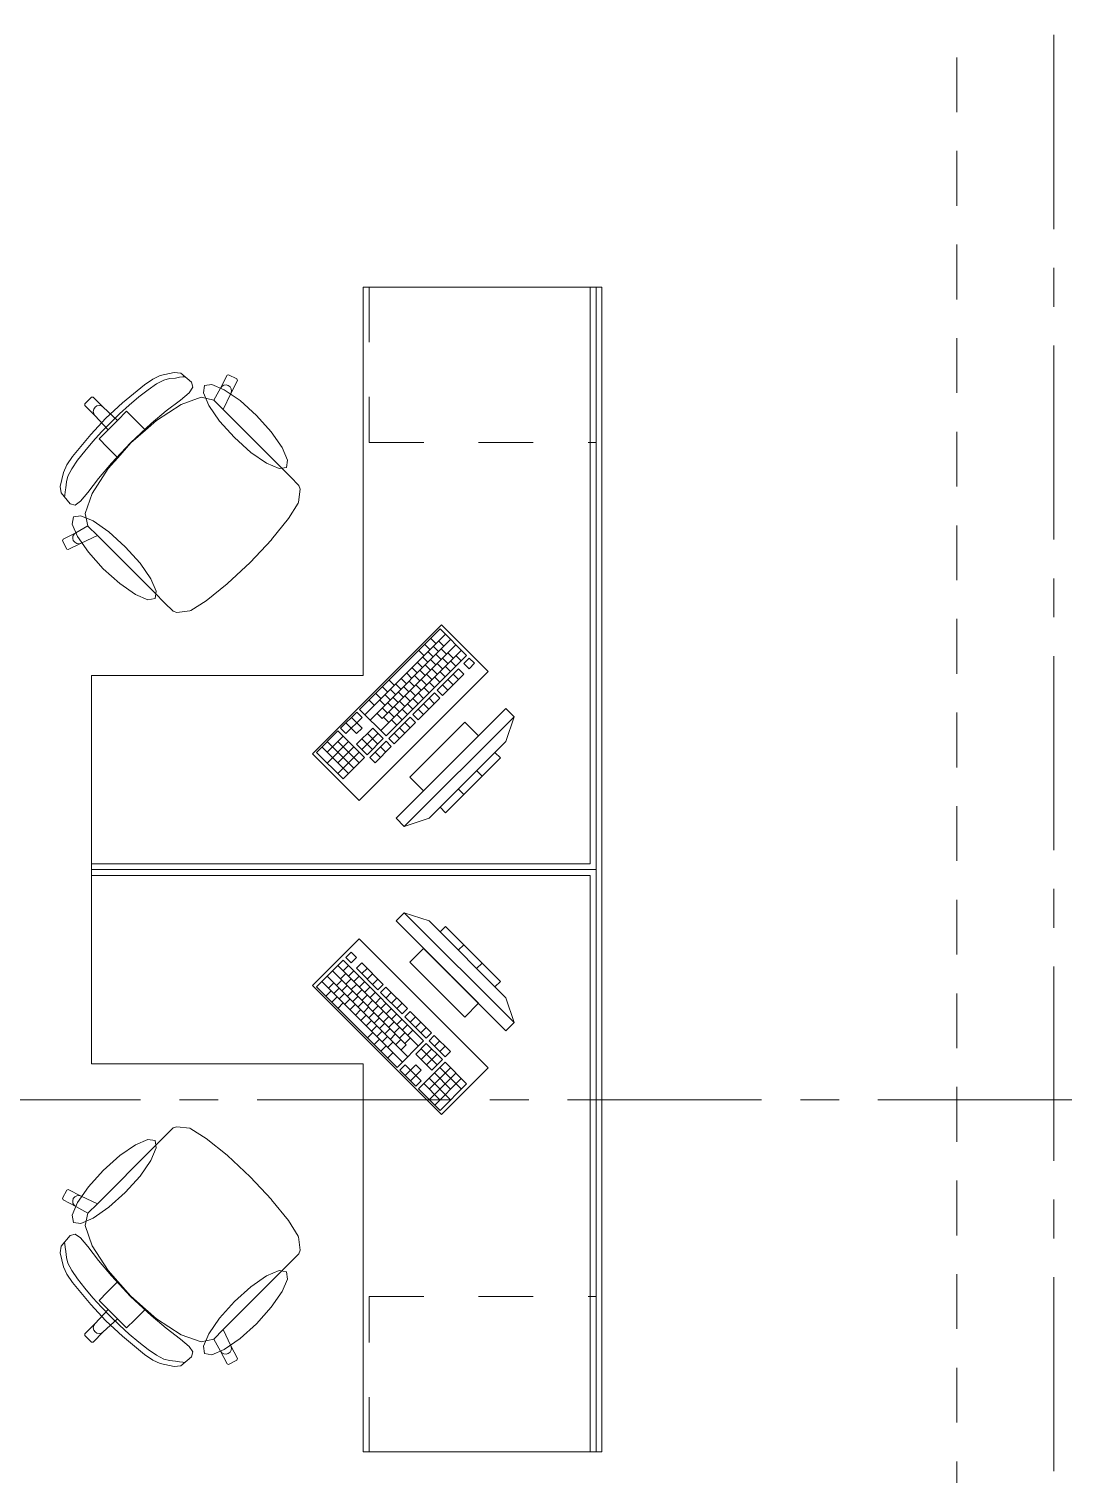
# Model space of a CAD drawing. Header units: inches. Extents: x -38 to 5698, y -33 to 92.
# Drawn here: x 106.179 to 108.864, y 33.443 to 37.166 of the extents above; entities that cross this region are included whole.
import ezdxf

# ---------------------------------------------------------------- set-up
doc = ezdxf.new("R2010")
doc.units = ezdxf.units.IN
doc.header["$MEASUREMENT"] = 0
for name, pattern in [('Hidden Line', [0.195611, 0.141111, -0.0545]), ('Punto & Raya', [0.65, 0.5, -0.075, 0, -0.075]), ('Rayas', [0.282222, 0.141111, -0.141111])]:
    doc.linetypes.add(name, pattern=pattern)
for name, color, linetype in [('02 _ ARQ _ ALB _ Ejes Generales', 7, 'Continuous'), ('08 _ STR _ EXT _ 09 Vigas', 7, 'Continuous'), ('Interior - Mobiliario', 7, 'Continuous'), ('Marcador - Secciones', 251, 'Continuous')]:
    doc.layers.add(name, color=color, linetype=linetype)

msp = doc.modelspace()

# ---------------------------------------------------------------- linework, layer by layer
at = {"layer": '02 _ ARQ _ ALB _ Ejes Generales', "color": 252, "linetype": 'Punto & Raya', "lineweight": 13}
msp.add_line((108.82, 3.05), (108.82, 44.9), dxfattribs=at)
at = {"layer": '08 _ STR _ EXT _ 09 Vigas', "color": 251, "linetype": 'Hidden Line', "lineweight": 13}
msp.add_line((108.57, 30.2), (108.57, 39.4), dxfattribs=at)
at = {"layer": 'Interior - Mobiliario', "color": 175, "linetype": 'Rayas', "lineweight": 13}
for p, q in [((107.0552, 36.5), (107.0552, 36.1)), ((107.0552, 36.1), (107.6402, 36.1)), ((107.0552, 33.5), (107.0552, 33.9)), ((107.0552, 33.9), (107.6402, 33.9))]:
    msp.add_line(p, q, dxfattribs=at)
at = {"layer": 'Interior - Mobiliario', "color": 175, "linetype": 'Continuous', "lineweight": 13}
for p, q in [((107.6552, 36.5), (107.6252, 36.5)), ((107.6252, 36.5), (107.6252, 35.015)), ((107.6552, 35.015), (107.6552, 36.5)), ((106.498, 36.2636), (106.4763, 36.2487)), ((106.5172, 36.2726), (106.498, 36.2636)), ((106.5076, 36.251), (106.5264, 36.261)), ((106.5533, 36.2804), (106.5172, 36.2726)), ((106.5264, 36.261), (106.5412, 36.2649)), ((106.5412, 36.2649), (106.5566, 36.266)), ((106.5701, 36.2785), (106.5533, 36.2804)), ((106.5566, 36.266), (106.5673, 36.2681)), ((106.5673, 36.2681), (106.5754, 36.2689)), ((106.598, 36.2553), (106.5701, 36.2785)), ((106.5754, 36.2689), (106.5799, 36.2697)), ((106.6893, 36.2733), (106.6723, 36.2402)), ((106.6934, 36.2747), (106.6893, 36.2733)), ((106.7147, 36.2638), (106.6934, 36.2747)), ((106.6991, 36.2267), (106.716, 36.2598)), ((106.716, 36.2598), (106.7147, 36.2638)), ((106.4763, 36.2487), (106.4196, 36.2019)), ((106.462, 36.2176), (106.4858, 36.2362)), ((106.4858, 36.2362), (106.5076, 36.251)), ((106.5691, 36.2095), (106.5914, 36.2281)), ((106.5914, 36.2281), (106.6014, 36.2424)), ((106.6014, 36.2424), (106.598, 36.2553)), ((106.6723, 36.2402), (106.655, 36.2092)), ((106.676, 36.2448), (106.6723, 36.2402)), ((106.6811, 36.2477), (106.676, 36.2448)), ((106.6795, 36.1849), (106.6991, 36.2267)), ((106.687, 36.2484), (106.6811, 36.2477)), ((106.6926, 36.2469), (106.687, 36.2484)), ((106.6972, 36.2433), (106.6926, 36.2469)), ((106.7, 36.2382), (106.6972, 36.2433)), ((106.6991, 36.2267), (106.7007, 36.2324)), ((106.7007, 36.2324), (106.7, 36.2382)), ((106.323, 36.2001), (106.3316, 36.2086)), ((106.323, 36.1958), (106.323, 36.2001)), ((106.3491, 36.1697), (106.323, 36.1958)), ((106.3401, 36.2171), (106.3316, 36.2086)), ((106.3444, 36.2172), (106.3401, 36.2171)), ((106.3705, 36.1911), (106.3444, 36.2172)), ((106.3448, 36.1803), (106.3459, 36.1861)), ((106.3459, 36.1861), (106.3492, 36.191)), ((106.3541, 36.1942), (106.3492, 36.191)), ((106.3599, 36.1954), (106.3541, 36.1942)), ((106.3656, 36.1943), (106.3599, 36.1954)), ((106.3705, 36.1911), (106.3656, 36.1943)), ((106.407, 36.1571), (106.3705, 36.1911)), ((106.4196, 36.2019), (106.3774, 36.1628)), ((106.4126, 36.1739), (106.4372, 36.1964)), ((106.4372, 36.1964), (106.462, 36.2176)), ((106.5711, 36.1983), (106.5073, 36.157)), ((106.5329, 36.1815), (106.5691, 36.2095)), ((106.6231, 36.2167), (106.5711, 36.1983)), ((106.655, 36.2092), (106.6231, 36.2167)), ((106.6553, 36.2092), (106.655, 36.2092)), ((106.6553, 36.2092), (106.6795, 36.1849)), ((106.8273, 36.0371), (106.6795, 36.1849)), ((106.3383, 36.1206), (106.3774, 36.1628)), ((106.3459, 36.1746), (106.3448, 36.1803)), ((106.3491, 36.1697), (106.3459, 36.1746)), ((106.3831, 36.1332), (106.3491, 36.1697)), ((106.3891, 36.1511), (106.3663, 36.1276)), ((106.3891, 36.1511), (106.4126, 36.1739)), ((106.407, 36.1571), (106.395, 36.1451)), ((106.4306, 36.1807), (106.407, 36.1571)), ((106.4518, 36.1596), (106.4306, 36.1807)), ((106.4408, 36.0993), (106.4936, 36.1488)), ((106.4791, 36.1322), (106.4518, 36.1596)), ((106.5073, 36.157), (106.4791, 36.1322)), ((106.4936, 36.1488), (106.5329, 36.1815)), ((106.2914, 36.0639), (106.3383, 36.1206)), ((106.3663, 36.1276), (106.3437, 36.103)), ((106.3595, 36.1096), (106.3831, 36.1332)), ((106.3831, 36.1332), (106.395, 36.1451)), ((106.4791, 36.1322), (106.4413, 36.0989)), ((106.3226, 36.0782), (106.304, 36.0544)), ((106.3437, 36.103), (106.3226, 36.0782)), ((106.3806, 36.0884), (106.3595, 36.1096)), ((106.408, 36.061), (106.3806, 36.0884)), ((106.4408, 36.0993), (106.3914, 36.0466)), ((106.408, 36.061), (106.4413, 36.0989)), ((106.2676, 36.023), (106.2765, 36.0422)), ((106.2765, 36.0422), (106.2914, 36.0639)), ((106.304, 36.0544), (106.2892, 36.0326)), ((106.3914, 36.0466), (106.3586, 36.0073)), ((106.3832, 36.0329), (106.408, 36.061)), ((106.8529, 36.0116), (106.8273, 36.0371)), ((106.2598, 35.9868), (106.2676, 36.023)), ((106.2753, 35.999), (106.2741, 35.9836)), ((106.2792, 36.0137), (106.2753, 35.999)), ((106.2892, 36.0326), (106.2792, 36.0137)), ((106.3586, 36.0073), (106.3307, 35.9711)), ((106.3418, 35.9691), (106.3832, 36.0329)), ((106.8748, 35.9896), (106.8529, 36.0116)), ((106.2617, 35.9701), (106.2598, 35.9868)), ((106.2849, 35.9422), (106.2617, 35.9701)), ((106.2713, 35.9648), (106.2705, 35.9603)), ((106.2721, 35.9728), (106.2713, 35.9648)), ((106.2741, 35.9836), (106.2721, 35.9728)), ((106.3307, 35.9711), (106.3121, 35.9488)), ((106.3235, 35.9171), (106.3418, 35.9691)), ((106.8737, 35.9464), (106.8777, 35.9803)), ((106.8777, 35.9803), (106.8748, 35.9896)), ((106.2978, 35.9388), (106.2849, 35.9422)), ((106.3121, 35.9488), (106.2978, 35.9388)), ((106.8479, 35.9042), (106.8728, 35.9443)), ((106.8728, 35.9443), (106.8737, 35.9464)), ((106.331, 35.8851), (106.3235, 35.9171)), ((106.8043, 35.8506), (106.8479, 35.9042)), ((106.2655, 35.8468), (106.2669, 35.8509)), ((106.2669, 35.8509), (106.3, 35.8678)), ((106.2917, 35.8532), (106.2924, 35.8591)), ((106.2933, 35.8476), (106.2917, 35.8532)), ((106.2924, 35.8591), (106.2953, 35.8642)), ((106.2953, 35.8642), (106.3, 35.8678)), ((106.3, 35.8678), (106.331, 35.8851)), ((106.3552, 35.8607), (106.3135, 35.8411)), ((106.331, 35.8849), (106.331, 35.8851)), ((106.331, 35.8849), (106.3552, 35.8607)), ((106.5031, 35.7128), (106.3552, 35.8607)), ((106.7488, 35.7914), (106.8036, 35.8497)), ((106.8036, 35.8497), (106.8043, 35.8506)), ((106.2763, 35.8254), (106.2655, 35.8468)), ((106.2804, 35.8241), (106.2763, 35.8254)), ((106.3135, 35.8411), (106.2804, 35.8241)), ((106.2969, 35.843), (106.2933, 35.8476)), ((106.302, 35.8402), (106.2969, 35.843)), ((106.3078, 35.8395), (106.302, 35.8402)), ((106.3135, 35.8411), (106.3078, 35.8395)), ((106.7488, 35.7914), (106.6904, 35.7366)), ((106.5286, 35.6873), (106.5031, 35.7128)), ((106.6896, 35.7359), (106.6359, 35.6923)), ((106.6904, 35.7366), (106.6896, 35.7359)), ((106.5506, 35.6654), (106.5286, 35.6873)), ((106.5599, 35.6625), (106.5506, 35.6654)), ((106.5938, 35.6665), (106.5599, 35.6625)), ((106.5959, 35.6674), (106.5938, 35.6665)), ((106.6359, 35.6923), (106.5959, 35.6674)), ((107.2382, 35.6205), (107.0305, 35.4128)), ((107.2519, 35.6067), (107.0442, 35.399)), ((107.2656, 35.593), (107.0579, 35.3853)), ((107.214, 35.5962), (107.2277, 35.5825)), ((107.2346, 35.5894), (107.2483, 35.5757)), ((107.3068, 35.5519), (107.2382, 35.6205)), ((107.2931, 35.5656), (107.0854, 35.3579)), ((107.2793, 35.5793), (107.0889, 35.3889)), ((107.1828, 35.5651), (107.1965, 35.5514)), ((107.1984, 35.5807), (107.2121, 35.5669)), ((107.2069, 35.5617), (107.2206, 35.548)), ((107.2208, 35.5756), (107.2345, 35.5619)), ((107.2276, 35.555), (107.2413, 35.5412)), ((107.2414, 35.5688), (107.2551, 35.5551)), ((107.2586, 35.5586), (107.2723, 35.5448)), ((107.0991, 35.3442), (107.3068, 35.5519)), ((107.1654, 35.5202), (107.1791, 35.5065)), ((107.1792, 35.534), (107.1929, 35.5203)), ((107.1931, 35.5479), (107.2068, 35.5342)), ((107.1999, 35.5273), (107.2136, 35.5135)), ((107.2137, 35.5411), (107.2274, 35.5274)), ((107.217, 35.517), (107.2307, 35.5033)), ((107.2859, 35.5173), (107.2305, 35.462)), ((107.2309, 35.5309), (107.2446, 35.5171)), ((107.2447, 35.5447), (107.2584, 35.531)), ((107.2515, 35.5241), (107.2652, 35.5104)), ((107.2654, 35.5379), (107.2791, 35.5242)), ((107.2792, 35.5518), (107.2929, 35.538)), ((107.2997, 35.5036), (107.2859, 35.5173)), ((107.3136, 35.545), (107.2998, 35.5312)), ((107.2998, 35.5312), (107.3135, 35.5175)), ((107.3135, 35.5175), (107.3273, 35.5313)), ((107.3273, 35.5313), (107.3136, 35.545)), ((107.1067, 35.4889), (107.1204, 35.4752)), ((107.1238, 35.4787), (107.1375, 35.4649)), ((107.1377, 35.4925), (107.1514, 35.4788)), ((107.1515, 35.5064), (107.1652, 35.4926)), ((107.1583, 35.4857), (107.172, 35.472)), ((107.1722, 35.4996), (107.1859, 35.4859)), ((107.186, 35.5134), (107.1997, 35.4997)), ((107.1893, 35.4893), (107.2031, 35.4756)), ((107.2032, 35.5032), (107.2169, 35.4894)), ((107.21, 35.4825), (107.2237, 35.4688)), ((107.2238, 35.4964), (107.2375, 35.4827)), ((107.2377, 35.5102), (107.2514, 35.4965)), ((107.2443, 35.4482), (107.2997, 35.5036)), ((107.2582, 35.4896), (107.272, 35.4759)), ((107.2721, 35.5035), (107.2858, 35.4898)), ((107.072, 35.4543), (107.0858, 35.4406)), ((107.0893, 35.4716), (107.1031, 35.4579)), ((107.0961, 35.451), (107.1099, 35.4373)), ((107.11, 35.4648), (107.1237, 35.4511)), ((107.1168, 35.4442), (107.1305, 35.4305)), ((107.1306, 35.458), (107.1443, 35.4443)), ((107.1445, 35.4719), (107.1582, 35.4582)), ((107.1478, 35.4478), (107.1615, 35.4341)), ((107.1616, 35.4616), (107.1754, 35.4479)), ((107.2236, 35.455), (107.1682, 35.3996)), ((107.1684, 35.441), (107.1821, 35.4273)), ((107.1755, 35.4755), (107.1892, 35.4618)), ((107.1819, 35.3859), (107.2373, 35.4413)), ((107.1823, 35.4548), (107.196, 35.4411)), ((107.1961, 35.4687), (107.2098, 35.455)), ((107.2098, 35.4412), (107.2235, 35.4275)), ((107.2373, 35.4413), (107.2236, 35.455)), ((107.2305, 35.462), (107.2443, 35.4482)), ((107.2444, 35.4758), (107.2581, 35.4621)), ((107.0236, 35.4058), (106.982, 35.3643)), ((107.0373, 35.3921), (107.0236, 35.4058)), ((107.0305, 35.4128), (107.0991, 35.3442)), ((107.0547, 35.437), (107.0684, 35.4233)), ((107.0823, 35.4371), (107.096, 35.4234)), ((107.0891, 35.4165), (107.1028, 35.4028)), ((107.1029, 35.4303), (107.1166, 35.4166)), ((107.1063, 35.4062), (107.12, 35.3925)), ((107.1201, 35.4201), (107.1338, 35.4064)), ((107.4079, 35.4151), (107.125, 35.1323)), ((107.134, 35.4339), (107.1477, 35.4202)), ((107.1407, 35.4133), (107.1545, 35.3996)), ((107.1546, 35.4271), (107.1683, 35.4134)), ((107.1821, 35.4135), (107.1958, 35.3998)), ((107.1959, 35.4273), (107.2096, 35.4136)), ((107.4291, 35.3939), (107.4079, 35.4151)), ((106.9959, 35.3781), (107.0096, 35.3644)), ((107.0234, 35.3783), (107.0096, 35.3644)), ((107.0097, 35.392), (107.0234, 35.3783)), ((107.0234, 35.3783), (107.0373, 35.3921)), ((107.0372, 35.3646), (107.0234, 35.3783)), ((107.0752, 35.4026), (107.0889, 35.3889)), ((107.0924, 35.3924), (107.1061, 35.3787)), ((107.1613, 35.3927), (107.1059, 35.3373)), ((107.113, 35.3856), (107.1268, 35.3719)), ((107.1196, 35.3236), (107.175, 35.379)), ((107.1269, 35.3994), (107.1406, 35.3857)), ((107.1462, 35.1111), (107.4291, 35.3939)), ((107.1475, 35.3789), (107.1612, 35.3652)), ((107.3018, 35.3798), (107.1604, 35.2384)), ((107.175, 35.379), (107.1613, 35.3927)), ((107.1682, 35.3996), (107.1819, 35.3859)), ((107.3372, 35.3444), (107.3018, 35.3798)), ((107.4291, 35.3939), (107.4079, 35.3303)), ((106.9751, 35.3574), (106.9197, 35.302)), ((107.0025, 35.3299), (106.9471, 35.2745)), ((106.9888, 35.3436), (106.9473, 35.3021)), ((106.9474, 35.3297), (107.016, 35.2611)), ((106.975, 35.3298), (107.0298, 35.2749)), ((107.0437, 35.2888), (106.9751, 35.3574)), ((106.982, 35.3643), (106.9957, 35.3506)), ((106.9957, 35.3506), (107.0096, 35.3644)), ((107.0096, 35.3644), (107.0233, 35.3507)), ((107.0647, 35.3647), (107.0232, 35.3231)), ((107.0233, 35.3507), (107.0372, 35.3646)), ((107.0784, 35.351), (107.0369, 35.3094)), ((107.037, 35.337), (107.0644, 35.3096)), ((107.0506, 35.2957), (107.0921, 35.3373)), ((107.0509, 35.3508), (107.0783, 35.3234)), ((107.099, 35.3304), (107.0575, 35.2889)), ((107.0921, 35.3373), (107.0647, 35.3647)), ((107.1127, 35.3167), (107.099, 35.3304)), ((107.1059, 35.3373), (107.1196, 35.3236)), ((107.1198, 35.3512), (107.1335, 35.3375)), ((107.1336, 35.365), (107.1473, 35.3513)), ((107.1957, 35.203), (107.3372, 35.3444)), ((107.4079, 35.3303), (107.2099, 35.1323)), ((106.9197, 35.302), (106.9883, 35.2334)), ((106.9336, 35.3158), (107.0021, 35.2472)), ((107.03, 35.3025), (106.9746, 35.2471)), ((107.0162, 35.3162), (106.9747, 35.2747)), ((107.0232, 35.3231), (107.0506, 35.2957)), ((107.0712, 35.2751), (107.1127, 35.3167)), ((107.0713, 35.3027), (107.085, 35.289)), ((107.0851, 35.3166), (107.0989, 35.3028)), ((107.3796, 35.302), (107.2382, 35.1606)), ((107.3937, 35.2879), (107.3796, 35.302)), ((106.9883, 35.2334), (107.0437, 35.2888)), ((107.0575, 35.2889), (107.0712, 35.2751)), ((107.2523, 35.1464), (107.3937, 35.2879)), ((107.3324, 35.2549), (107.3466, 35.2407)), ((107.1604, 35.2384), (107.1957, 35.203)), ((107.2853, 35.2077), (107.2995, 35.1936)), ((107.2382, 35.1606), (107.2523, 35.1464)), ((107.125, 35.1323), (107.1462, 35.1111)), ((107.1462, 35.1111), (107.2099, 35.1323)), ((106.3402, 35.015), (106.3402, 34.985)), ((107.6252, 35.015), (106.3402, 35.015)), ((107.6552, 34.985), (107.6552, 35.015)), ((106.3402, 34.985), (107.6252, 34.985)), ((107.6252, 34.985), (107.6252, 33.5)), ((107.6552, 33.5), (107.6552, 34.985)), ((107.1462, 34.8889), (107.125, 34.8677)), ((107.4291, 34.6061), (107.1462, 34.8889)), ((107.1462, 34.8889), (107.2099, 34.8677)), ((107.125, 34.8677), (107.4079, 34.5849)), ((107.2099, 34.8677), (107.4079, 34.6697)), ((107.2523, 34.8536), (107.2382, 34.8394)), ((107.3937, 34.7121), (107.2523, 34.8536)), ((107.2382, 34.8394), (107.3796, 34.698)), ((107.0089, 34.7872), (106.9951, 34.7735)), ((106.9951, 34.7735), (107.009, 34.7596)), ((107.0227, 34.7733), (107.0089, 34.7872)), ((107.009, 34.7596), (107.0227, 34.7733)), ((107.1957, 34.797), (107.1604, 34.7616)), ((107.3372, 34.6556), (107.1957, 34.797)), ((107.2853, 34.7923), (107.2995, 34.8064)), ((106.9883, 34.7666), (106.9197, 34.698)), ((106.9609, 34.7392), (107.1513, 34.5488)), ((106.9746, 34.7529), (107.1823, 34.5452)), ((107.196, 34.5589), (106.9883, 34.7666)), ((106.9884, 34.739), (107.0021, 34.7528)), ((107.0023, 34.7252), (107.016, 34.7389)), ((107.0365, 34.7595), (107.0228, 34.7458)), ((107.0228, 34.7458), (107.0782, 34.6904)), ((107.0919, 34.7041), (107.0365, 34.7595)), ((107.0367, 34.7319), (107.0504, 34.7456)), ((107.1604, 34.7616), (107.3018, 34.6202)), ((107.3324, 34.7451), (107.3466, 34.7593)), ((106.9197, 34.698), (107.1274, 34.4903)), ((106.9334, 34.7117), (107.1411, 34.504)), ((106.9471, 34.7255), (107.1549, 34.5177)), ((106.9507, 34.6944), (106.9645, 34.7081)), ((106.9714, 34.7012), (106.9851, 34.7149)), ((106.9816, 34.7184), (106.9953, 34.7321)), ((106.9852, 34.6874), (106.9989, 34.7011)), ((106.9955, 34.7046), (107.0092, 34.7183)), ((107.0093, 34.6907), (107.023, 34.7044)), ((107.0161, 34.7113), (107.0298, 34.7251)), ((107.03, 34.6975), (107.0437, 34.7112)), ((107.0438, 34.6836), (107.0575, 34.6974)), ((107.0505, 34.7181), (107.0642, 34.7318)), ((107.0644, 34.7042), (107.0781, 34.7179)), ((107.0782, 34.6904), (107.0919, 34.7041)), ((107.0989, 34.6972), (107.0851, 34.6834)), ((107.1543, 34.6418), (107.0989, 34.6972)), ((107.3796, 34.698), (107.3937, 34.7121)), ((106.9439, 34.6738), (106.9577, 34.6875)), ((106.9595, 34.6582), (106.9732, 34.6719)), ((106.9646, 34.6806), (106.9783, 34.6943)), ((106.9784, 34.6667), (106.9921, 34.6805)), ((106.9923, 34.6529), (107.006, 34.6666)), ((106.9991, 34.6735), (107.0128, 34.6872)), ((107.0129, 34.6597), (107.0266, 34.6734)), ((107.0232, 34.6769), (107.0369, 34.6906)), ((107.0268, 34.6458), (107.0405, 34.6595)), ((107.037, 34.663), (107.0507, 34.6767)), ((107.0509, 34.6492), (107.0646, 34.6629)), ((107.0577, 34.6698), (107.0714, 34.6835)), ((107.0715, 34.656), (107.0852, 34.6697)), ((107.0851, 34.6834), (107.1405, 34.6281)), ((107.099, 34.6696), (107.1127, 34.6833)), ((107.1128, 34.6558), (107.1266, 34.6695)), ((107.4291, 34.6061), (107.4079, 34.6697)), ((106.9751, 34.6426), (106.9888, 34.6564)), ((107.0061, 34.639), (107.0198, 34.6528)), ((107.02, 34.6252), (107.0337, 34.6389)), ((107.0338, 34.6113), (107.0475, 34.6251)), ((107.0406, 34.632), (107.0543, 34.6457)), ((107.0545, 34.6181), (107.0682, 34.6319)), ((107.0647, 34.6353), (107.0784, 34.649)), ((107.0786, 34.6215), (107.0923, 34.6352)), ((107.0854, 34.6421), (107.0991, 34.6558)), ((107.0924, 34.6076), (107.1061, 34.6213)), ((107.0992, 34.6283), (107.1129, 34.642)), ((107.113, 34.6144), (107.1268, 34.6281)), ((107.1267, 34.6419), (107.1404, 34.6556)), ((107.1405, 34.6281), (107.1543, 34.6418)), ((107.1612, 34.6348), (107.1475, 34.6211)), ((107.2166, 34.5795), (107.1612, 34.6348)), ((107.3018, 34.6202), (107.3372, 34.6556)), ((107.0477, 34.5975), (107.0614, 34.6112)), ((107.0615, 34.5837), (107.0752, 34.5974)), ((107.0683, 34.6043), (107.082, 34.618)), ((107.0822, 34.5904), (107.0959, 34.6042)), ((107.096, 34.5766), (107.1097, 34.5903)), ((107.1063, 34.5938), (107.12, 34.6075)), ((107.1201, 34.5799), (107.1338, 34.5936)), ((107.1269, 34.6006), (107.1406, 34.6143)), ((107.1407, 34.5867), (107.1545, 34.6004)), ((107.1475, 34.6211), (107.2029, 34.5657)), ((107.1546, 34.5729), (107.1683, 34.5866)), ((107.1613, 34.6073), (107.175, 34.621)), ((107.1752, 34.5934), (107.1889, 34.6072)), ((107.189, 34.5796), (107.2027, 34.5933)), ((107.4079, 34.5849), (107.4291, 34.6061)), ((107.0513, 34.5665), (107.065, 34.5802)), ((107.0686, 34.5492), (107.0823, 34.5629)), ((107.0754, 34.5698), (107.0891, 34.5835)), ((107.0892, 34.556), (107.1029, 34.5697)), ((107.1031, 34.5421), (107.1168, 34.5558)), ((107.1099, 34.5627), (107.1236, 34.5765)), ((107.1237, 34.5489), (107.1374, 34.5626)), ((107.1274, 34.4903), (107.196, 34.5589)), ((107.134, 34.5661), (107.1477, 34.5798)), ((107.1375, 34.5351), (107.1513, 34.5488)), ((107.1478, 34.5522), (107.1615, 34.5659)), ((107.2029, 34.552), (107.1755, 34.5245)), ((107.2029, 34.5657), (107.2166, 34.5795)), ((107.2445, 34.5104), (107.2029, 34.552)), ((107.2235, 34.5725), (107.2098, 34.5588)), ((107.2098, 34.5588), (107.2513, 34.5173)), ((107.265, 34.531), (107.2235, 34.5725)), ((107.2236, 34.545), (107.2373, 34.5587)), ((107.0859, 34.5319), (107.0996, 34.5456)), ((107.1032, 34.5146), (107.1169, 34.5283)), ((107.1755, 34.5245), (107.217, 34.483)), ((107.1892, 34.5382), (107.2307, 34.4967)), ((107.1893, 34.5107), (107.2168, 34.5381)), ((107.2032, 34.4968), (107.2306, 34.5243)), ((107.217, 34.483), (107.2445, 34.5104)), ((107.2375, 34.5311), (107.2512, 34.5448)), ((107.2513, 34.5173), (107.265, 34.531)), ((107.1481, 34.4971), (107.1344, 34.4834)), ((107.1344, 34.4834), (107.1759, 34.4419)), ((107.1619, 34.4833), (107.1481, 34.4971)), ((107.1482, 34.4695), (107.1619, 34.4833)), ((107.1756, 34.497), (107.1619, 34.4833)), ((107.1619, 34.4833), (107.1758, 34.4694)), ((107.1895, 34.4831), (107.1756, 34.497)), ((107.1758, 34.4694), (107.1895, 34.4831)), ((107.2514, 34.5035), (107.1828, 34.4349)), ((107.2104, 34.4348), (107.2652, 34.4896)), ((107.2105, 34.4072), (107.2791, 34.4758)), ((107.224, 34.4761), (107.2655, 34.4345)), ((107.2377, 34.4898), (107.2931, 34.4344)), ((107.3068, 34.4481), (107.2514, 34.5035)), ((107.162, 34.4557), (107.1758, 34.4694)), ((107.1896, 34.4556), (107.1758, 34.4694)), ((107.1759, 34.4419), (107.1896, 34.4556)), ((107.1965, 34.4486), (107.2381, 34.4071)), ((107.2102, 34.4624), (107.2656, 34.407)), ((107.2244, 34.3934), (107.2929, 34.462)), ((107.2382, 34.3795), (107.3068, 34.4481)), ((107.1828, 34.4349), (107.2382, 34.3795)), ((106.5506, 34.3346), (106.5286, 34.3127)), ((106.5599, 34.3375), (106.5506, 34.3346)), ((106.5938, 34.3335), (106.5599, 34.3375)), ((106.5959, 34.3326), (106.5938, 34.3335)), ((106.6359, 34.3077), (106.5959, 34.3326)), ((106.5031, 34.2872), (106.3552, 34.1393)), ((106.5286, 34.3127), (106.5031, 34.2872)), ((106.6896, 34.2641), (106.6359, 34.3077)), ((106.6904, 34.2634), (106.6896, 34.2641)), ((106.7488, 34.2086), (106.6904, 34.2634)), ((106.2763, 34.1746), (106.2655, 34.1532)), ((106.2804, 34.1759), (106.2763, 34.1746)), ((106.3135, 34.1589), (106.2804, 34.1759)), ((106.7488, 34.2086), (106.8036, 34.1503)), ((106.2655, 34.1532), (106.2669, 34.1491)), ((106.2669, 34.1491), (106.3, 34.1322)), ((106.2933, 34.1524), (106.2917, 34.1468)), ((106.2917, 34.1468), (106.2924, 34.1409)), ((106.2924, 34.1409), (106.2953, 34.1358)), ((106.2969, 34.157), (106.2933, 34.1524)), ((106.302, 34.1598), (106.2969, 34.157)), ((106.3078, 34.1605), (106.302, 34.1598)), ((106.3135, 34.1589), (106.3078, 34.1605)), ((106.3552, 34.1393), (106.3135, 34.1589)), ((106.331, 34.1151), (106.3552, 34.1393)), ((106.8036, 34.1503), (106.8043, 34.1494)), ((106.8043, 34.1494), (106.8479, 34.0958)), ((106.2953, 34.1358), (106.3, 34.1322)), ((106.3, 34.1322), (106.331, 34.1149)), ((106.331, 34.1149), (106.3235, 34.0829)), ((106.331, 34.1151), (106.331, 34.1149)), ((106.3235, 34.0829), (106.3418, 34.0309)), ((106.8479, 34.0958), (106.8728, 34.0557)), ((106.2617, 34.0299), (106.2598, 34.0132)), ((106.2849, 34.0578), (106.2617, 34.0299)), ((106.2713, 34.0352), (106.2705, 34.0397)), ((106.2721, 34.0272), (106.2713, 34.0352)), ((106.2741, 34.0164), (106.2721, 34.0272)), ((106.2978, 34.0612), (106.2849, 34.0578)), ((106.3121, 34.0512), (106.2978, 34.0612)), ((106.3307, 34.0289), (106.3121, 34.0512)), ((106.3586, 33.9927), (106.3307, 34.0289)), ((106.3418, 34.0309), (106.3832, 33.9671)), ((106.8728, 34.0557), (106.8737, 34.0536)), ((106.8737, 34.0536), (106.8777, 34.0197)), ((106.2598, 34.0132), (106.2676, 33.977)), ((106.2753, 34.001), (106.2741, 34.0164)), ((106.2792, 33.9863), (106.2753, 34.001)), ((106.3914, 33.9534), (106.3586, 33.9927)), ((106.8529, 33.9884), (106.8273, 33.9629)), ((106.8748, 34.0104), (106.8529, 33.9884)), ((106.8777, 34.0197), (106.8748, 34.0104)), ((106.2676, 33.977), (106.2765, 33.9578)), ((106.2765, 33.9578), (106.2914, 33.9361)), ((106.2892, 33.9674), (106.2792, 33.9863)), ((106.304, 33.9456), (106.2892, 33.9674)), ((106.3832, 33.9671), (106.408, 33.939)), ((106.4408, 33.9007), (106.3914, 33.9534)), ((106.8273, 33.9629), (106.6795, 33.8151)), ((106.2914, 33.9361), (106.3383, 33.8794)), ((106.3226, 33.9218), (106.304, 33.9456)), ((106.3437, 33.897), (106.3226, 33.9218)), ((106.408, 33.939), (106.3806, 33.9116)), ((106.408, 33.939), (106.4413, 33.9011)), ((106.3383, 33.8794), (106.3774, 33.8372)), ((106.3663, 33.8724), (106.3437, 33.897)), ((106.3806, 33.9116), (106.3595, 33.8904)), ((106.3595, 33.8904), (106.3831, 33.8668)), ((106.4408, 33.9007), (106.4936, 33.8512)), ((106.4791, 33.8678), (106.4413, 33.9011)), ((106.3831, 33.8668), (106.3491, 33.8303)), ((106.3891, 33.8489), (106.3663, 33.8724)), ((106.407, 33.8429), (106.3705, 33.8089)), ((106.3831, 33.8668), (106.395, 33.8549)), ((106.3891, 33.8489), (106.4126, 33.8261)), ((106.407, 33.8429), (106.395, 33.8549)), ((106.4306, 33.8193), (106.407, 33.8429)), ((106.4518, 33.8404), (106.4306, 33.8193)), ((106.4791, 33.8678), (106.4518, 33.8404)), ((106.5073, 33.843), (106.4791, 33.8678)), ((106.4936, 33.8512), (106.5329, 33.8185)), ((106.5711, 33.8017), (106.5073, 33.843)), ((106.3491, 33.8303), (106.323, 33.8042)), ((106.323, 33.8042), (106.323, 33.7999)), ((106.3705, 33.8089), (106.3444, 33.7828)), ((106.3459, 33.8254), (106.3448, 33.8197)), ((106.3448, 33.8197), (106.3459, 33.8139)), ((106.3491, 33.8303), (106.3459, 33.8254)), ((106.3459, 33.8139), (106.3492, 33.809)), ((106.3541, 33.8058), (106.3492, 33.809)), ((106.3599, 33.8046), (106.3541, 33.8058)), ((106.3656, 33.8057), (106.3599, 33.8046)), ((106.3705, 33.8089), (106.3656, 33.8057)), ((106.4196, 33.7981), (106.3774, 33.8372)), ((106.4126, 33.8261), (106.4372, 33.8036)), ((106.4372, 33.8036), (106.462, 33.7824)), ((106.5329, 33.8185), (106.5691, 33.7905)), ((106.6553, 33.7908), (106.6795, 33.8151)), ((106.6795, 33.8151), (106.6991, 33.7733)), ((106.323, 33.7999), (106.3316, 33.7914)), ((106.3401, 33.7829), (106.3316, 33.7914)), ((106.3444, 33.7828), (106.3401, 33.7829)), ((106.4763, 33.7513), (106.4196, 33.7981)), ((106.462, 33.7824), (106.4858, 33.7638)), ((106.5691, 33.7905), (106.5914, 33.7719)), ((106.6231, 33.7833), (106.5711, 33.8017)), ((106.5914, 33.7719), (106.6014, 33.7576)), ((106.655, 33.7908), (106.6231, 33.7833)), ((106.6553, 33.7908), (106.655, 33.7908)), ((106.6723, 33.7598), (106.655, 33.7908)), ((106.6991, 33.7733), (106.7007, 33.7676)), ((106.6991, 33.7733), (106.716, 33.7402)), ((106.7007, 33.7676), (106.7, 33.7618)), ((106.498, 33.7364), (106.4763, 33.7513)), ((106.4858, 33.7638), (106.5076, 33.749)), ((106.5172, 33.7274), (106.498, 33.7364)), ((106.5076, 33.749), (106.5264, 33.739)), ((106.5264, 33.739), (106.5412, 33.7351)), ((106.5412, 33.7351), (106.5566, 33.734)), ((106.5566, 33.734), (106.5673, 33.7319)), ((106.5673, 33.7319), (106.5754, 33.7311)), ((106.598, 33.7447), (106.5701, 33.7215)), ((106.5754, 33.7311), (106.5799, 33.7303)), ((106.6014, 33.7576), (106.598, 33.7447)), ((106.676, 33.7552), (106.6723, 33.7598)), ((106.6893, 33.7267), (106.6723, 33.7598)), ((106.6811, 33.7523), (106.676, 33.7552)), ((106.687, 33.7516), (106.6811, 33.7523)), ((106.6926, 33.7531), (106.687, 33.7516)), ((106.6972, 33.7567), (106.6926, 33.7531)), ((106.7147, 33.7362), (106.6934, 33.7253)), ((106.7, 33.7618), (106.6972, 33.7567)), ((106.716, 33.7402), (106.7147, 33.7362)), ((106.5533, 33.7196), (106.5172, 33.7274)), ((106.5701, 33.7215), (106.5533, 33.7196)), ((106.6934, 33.7253), (106.6893, 33.7267)), ((107.6252, 33.5), (107.6552, 33.5))]:
    msp.add_line(p, q, dxfattribs=at)
at = {"layer": 'Interior - Mobiliario', "color": 175, "linetype": 'Continuous', "lineweight": 13, "flags": 128}
for points in [[(107.6402, 35), (107.6402, 36.5), (107.0402, 36.5), (107.0402, 35.5), (106.3402, 35.5), (106.3402, 35)], [(106.7653, 36.1698), (106.7228, 36.208), (106.6824, 36.236), (106.6503, 36.2496), (106.6314, 36.2467), (106.6286, 36.2278), (106.6422, 36.1958), (106.6702, 36.1554), (106.7083, 36.1129), (106.7508, 36.0748), (106.7912, 36.0468), (106.8233, 36.0331), (106.8422, 36.036), (106.845, 36.0549), (106.8314, 36.087), (106.8034, 36.1274)], [(106.3703, 35.7749), (106.3322, 35.8174), (106.3042, 35.8578), (106.2906, 35.8898), (106.2934, 35.9087), (106.3123, 35.9116), (106.3444, 35.898), (106.3848, 35.87), (106.4273, 35.8318), (106.4654, 35.7894), (106.4934, 35.749), (106.507, 35.7169), (106.5042, 35.698), (106.4852, 35.6951), (106.4532, 35.7087), (106.4128, 35.7368)], [(107.3619, 35.5106), (107.2417, 35.6308), (106.9094, 35.2985), (107.0296, 35.1783)], [(107.6402, 35), (107.6402, 33.5), (107.0402, 33.5), (107.0402, 34.5), (106.3402, 34.5), (106.3402, 35)], [(107.0296, 34.8217), (106.9094, 34.7015), (107.2417, 34.3692), (107.3619, 34.4894)], [(106.3703, 34.2251), (106.3322, 34.1826), (106.3042, 34.1422), (106.2906, 34.1102), (106.2934, 34.0913), (106.3123, 34.0884), (106.3444, 34.102), (106.3848, 34.13), (106.4273, 34.1682), (106.4654, 34.2106), (106.4934, 34.251), (106.507, 34.2831), (106.5042, 34.302), (106.4852, 34.3049), (106.4532, 34.2913), (106.4128, 34.2632)], [(106.7653, 33.8302), (106.7228, 33.792), (106.6824, 33.764), (106.6503, 33.7504), (106.6314, 33.7533), (106.6286, 33.7722), (106.6422, 33.8042), (106.6702, 33.8446), (106.7083, 33.8871), (106.7508, 33.9252), (106.7912, 33.9532), (106.8233, 33.9669), (106.8422, 33.964), (106.845, 33.9451), (106.8314, 33.913), (106.8034, 33.8726)]]:
    msp.add_lwpolyline(points, close=True, dxfattribs=at)
at = {"layer": 'Marcador - Secciones', "color": 251, "linetype": 'Punto & Raya', "lineweight": 13}
msp.add_line((97.1666, 34.4067), (148.4403, 34.4067), dxfattribs=at)

doc.saveas('drawing.dxf')
